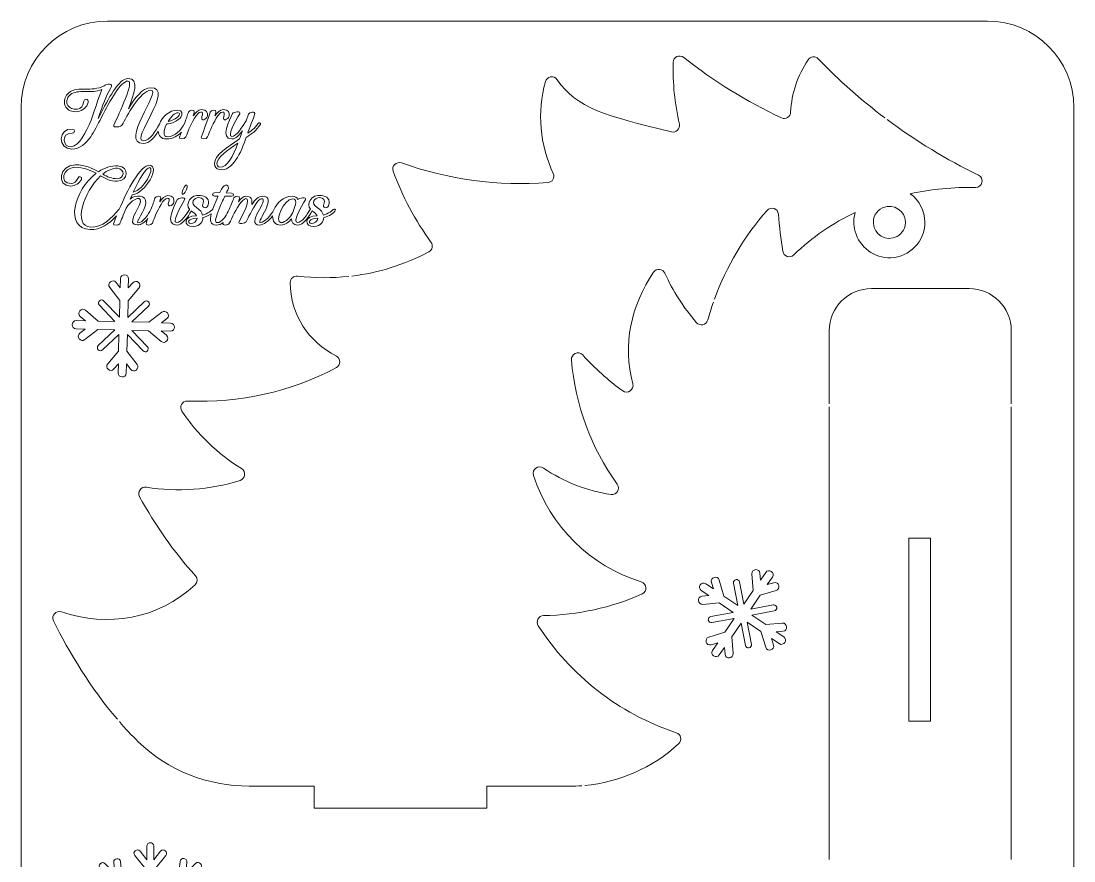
# Model space of a CAD drawing. Header units: inches. Extents: x -1113 to -961, y -121 to 82.
# Drawn here: x -1113.4 to -961, y -39.7 to 81.8 of the extents above; entities that cross this region are included whole.
import ezdxf

# ---------------------------------------------------------------- set-up
doc = ezdxf.new("R2010")
doc.units = ezdxf.units.IN
doc.header["$MEASUREMENT"] = 0
doc.layers.add('_U+0421_U+043B_U+043E_U+0439 1', color=7, linetype='Continuous')

# ---------------------------------------------------------------- blocks, each defined once
blk = doc.blocks.new('block 2')
at = {"layer": '_U+0421_U+043B_U+043E_U+0439 1', "color": 7, "lineweight": 5, "true_color": 0xffffff}
for points, knots in [([(-1106.03, 63.29), (-1104.84, 63.29), (-1103.94, 64.17), (-1103.29, 65.09), (-1102.82, 65.77), (-1102.29, 66.8), (-1101.71, 67.92), (-1100.46, 70.33), (-1099.01, 73.11), (-1097.88, 73.16), (-1096.93, 73.2), (-1099.17, 68.46), (-1099.94, 66.78), (-1100.16, 66.32), (-1098.85, 66.52), (-1098.72, 66.81), (-1098.18, 67.95), (-1096.1, 71.83), (-1094.57, 71.83), (-1092.98, 71.83), (-1099.2, 64.14), (-1095.67, 64.14), (-1094.76, 64.14), (-1094.08, 64.97), (-1093.52, 65.89), (-1093.48, 65.26), (-1093.11, 64.78), (-1092.3, 64.78), (-1091.38, 64.78), (-1090.68, 65.21), (-1090.14, 65.78), (-1090.25, 65.49), (-1090.35, 65.22), (-1090.43, 65.02), (-1090.56, 64.68), (-1089.66, 64.7), (-1089.51, 65.06), (-1089.32, 65.51), (-1089.2, 65.82), (-1089.07, 66.18), (-1088.62, 67.12), (-1087.92, 68.63), (-1087.36, 68.67), (-1087.03, 68.69), (-1087.03, 68.41), (-1087.18, 68.01), (-1087.43, 67.26), (-1086.5, 67.55), (-1086.4, 68.06), (-1086.31, 68.54), (-1086.48, 69.08), (-1087.26, 69.03), (-1087.7, 69), (-1088.1, 68.63), (-1088.45, 68.14), (-1088.4, 68.31), (-1088.33, 68.49), (-1088.3, 68.7), (-1088.22, 69.06), (-1089.02, 69.01), (-1089.15, 68.65), (-1089.27, 68.28), (-1089.48, 67.65), (-1089.71, 67), (-1090.21, 66.12), (-1091.03, 65.09), (-1092.17, 65.09), (-1092.88, 65.09), (-1092.74, 66.03), (-1092.28, 66.95), (-1091.67, 66.9), (-1090.58, 67.44), (-1090.24, 67.95), (-1089.92, 68.38), (-1090.02, 68.95), (-1090.7, 68.95), (-1091.98, 68.95), (-1092.96, 67.94), (-1093.34, 66.92), (-1093.92, 65.87), (-1094.71, 64.5), (-1095.69, 64.5), (-1097.62, 64.5), (-1091.01, 72.2), (-1094.6, 72.2), (-1095.77, 72.2), (-1096.97, 70.64), (-1097.83, 69.15), (-1097.09, 71.21), (-1096.11, 73.52), (-1097.89, 73.52), (-1099.25, 73.52), (-1100.72, 70.58), (-1102.02, 68.08), (-1102.02, 68.08), (-1102.19, 67.76), (-1102.19, 67.76), (-1101.5, 69.74), (-1101.11, 70.95), (-1100.4, 72.1), (-1099.87, 72.96), (-1101.05, 72.78), (-1101.33, 72.47), (-1102.26, 71.99), (-1103.21, 71.99), (-1104.08, 71.99), (-1104.52, 71.99), (-1104.93, 71.99), (-1105.3, 71.94), (-1106.23, 71.81), (-1106.78, 71.29), (-1107, 70.72), (-1107.07, 70.49), (-1107.11, 70.26), (-1107.1, 70.04), (-1107.07, 69.82), (-1107.01, 69.59), (-1106.88, 69.4), (-1106.59, 68.94), (-1106.02, 68.63), (-1105.17, 68.74), (-1104.45, 68.85), (-1103.81, 69.35), (-1103.67, 70.04), (-1103.55, 70.63), (-1104.27, 70.73), (-1104.35, 70.05), (-1104.39, 69.54), (-1104.67, 69.17), (-1105.2, 69.1), (-1105.89, 69), (-1106.36, 69.24), (-1106.58, 69.6), (-1106.67, 69.75), (-1106.72, 69.92), (-1106.74, 70.08), (-1106.75, 70.26), (-1106.73, 70.44), (-1106.66, 70.6), (-1106.49, 71.06), (-1106.04, 71.47), (-1105.27, 71.58), (-1104.92, 71.64), (-1104.52, 71.63), (-1104.1, 71.63), (-1103.33, 71.63), (-1102.49, 71.63), (-1101.66, 71.94), (-1102.26, 70.82), (-1103.79, 64.01), (-1106.09, 63.65), (-1107.32, 63.45), (-1107.63, 65.71), (-1105.98, 65.6), (-1105.56, 65.58), (-1105.49, 66.17), (-1105.94, 66.2), (-1108.03, 66.37), (-1108.12, 63.29), (-1106.03, 63.29)], [0, 0, 0, 0, 1, 1, 1, 2, 2, 2, 3, 3, 3, 4, 4, 4, 5, 5, 5, 6, 6, 6, 7, 7, 7, 8, 8, 8, 9, 9, 9, 10, 10, 10, 11, 11, 11, 12, 12, 12, 13, 13, 13, 14, 14, 14, 15, 15, 15, 16, 16, 16, 17, 17, 17, 18, 18, 18, 19, 19, 19, 20, 20, 20, 21, 21, 21, 22, 22, 22, 23, 23, 23, 24, 24, 24, 25, 25, 25, 26, 26, 26, 27, 27, 27, 28, 28, 28, 29, 29, 29, 30, 30, 30, 31, 31, 31, 32, 32, 32, 33, 33, 33, 34, 34, 34, 35, 35, 35, 36, 36, 36, 37, 37, 37, 38, 38, 38, 39, 39, 39, 40, 40, 40, 41, 41, 41, 42, 42, 42, 43, 43, 43, 44, 44, 44, 45, 45, 45, 46, 46, 46, 47, 47, 47, 48, 48, 48, 49, 49, 49, 50, 50, 50, 51, 51, 51, 52, 52, 52, 53, 53, 53, 53]), ([(-1090.66, 68.58), (-1090.27, 68.58), (-1090.42, 68.26), (-1090.57, 68.09), (-1090.87, 67.71), (-1091.6, 67.38), (-1092.08, 67.31), (-1091.67, 68), (-1091.1, 68.58), (-1090.66, 68.58)], [0, 0, 0, 0, 1, 1, 1, 2, 2, 2, 3, 3, 3, 3])]:
    blk.add_open_spline(points, degree=3, knots=knots, dxfattribs=at)
blk = doc.blocks.new('block 3')
at = {"layer": '_U+0421_U+043B_U+043E_U+0439 1', "color": 7, "lineweight": 5, "true_color": 0xffffff}
for points, knots in [([(-1082.85, 64.78), (-1082.25, 64.78), (-1081.82, 65.31), (-1081.32, 65.97), (-1081.51, 65.47), (-1081.66, 65.02), (-1081.75, 64.77), (-1083.53, 63.58), (-1085.38, 62.41), (-1085.36, 61.21), (-1085.36, 60.78), (-1085.16, 60.42), (-1084.64, 60.34), (-1082.76, 60.03), (-1081.53, 62.81), (-1080.76, 65), (-1080.09, 65.47), (-1079.24, 65.97), (-1078.73, 66.91), (-1078.63, 67.1), (-1078.95, 67.2), (-1079.07, 67.01), (-1079.52, 66.28), (-1080.2, 65.86), (-1080.56, 65.59), (-1080.39, 66.08), (-1079.67, 67.97), (-1079.56, 68.3), (-1079.37, 68.85), (-1080.34, 68.68), (-1080.45, 68.35), (-1080.45, 68.35), (-1080.78, 67.42), (-1080.78, 67.42), (-1081.28, 66.62), (-1082.23, 65.11), (-1082.85, 65.11), (-1083.59, 65.11), (-1082.34, 67.35), (-1081.72, 68.43), (-1081.45, 68.87), (-1082.65, 68.68), (-1082.76, 68.46), (-1083.21, 67.55), (-1084.62, 64.78), (-1082.85, 64.78)], [0, 0, 0, 0, 1, 1, 1, 2, 2, 2, 3, 3, 3, 4, 4, 4, 5, 5, 5, 6, 6, 6, 7, 7, 7, 8, 8, 8, 9, 9, 9, 10, 10, 10, 11, 11, 11, 12, 12, 12, 13, 13, 13, 14, 14, 14, 15, 15, 15, 15]), ([(-1084.59, 60.7), (-1084.9, 60.74), (-1085.01, 60.96), (-1085.01, 61.22), (-1085.01, 62.1), (-1083.53, 63.12), (-1081.97, 64.17), (-1082.64, 62.38), (-1083.55, 60.53), (-1084.59, 60.7)], [0, 0, 0, 0, 1, 1, 1, 2, 2, 2, 3, 3, 3, 3])]:
    blk.add_open_spline(points, degree=3, knots=knots, dxfattribs=at)
blk = doc.blocks.new('block 4')
at = {"layer": '_U+0421_U+043B_U+043E_U+0439 1', "color": 7, "lineweight": 5, "true_color": 0xffffff}
for points, knots in [([(-1104.64, 58.93), (-1104.47, 59.34), (-1105.03, 59.47), (-1105.17, 59.07), (-1105.33, 58.65), (-1105.69, 58.32), (-1106.13, 58.32), (-1107.84, 58.32), (-1107.37, 60.67), (-1105.57, 60.67), (-1104.25, 60.67), (-1103.33, 60.25), (-1102.5, 59.8), (-1105.65, 57.39), (-1107.2, 51.89), (-1103.36, 51.65), (-1101.88, 51.56), (-1100.6, 52.52), (-1099.57, 53.63), (-1099.75, 53.17), (-1099.89, 52.78), (-1099.99, 52.51), (-1100.11, 52.19), (-1099.19, 52.28), (-1099.09, 52.49), (-1098.9, 52.93), (-1098.55, 53.79), (-1098.14, 54.76), (-1097.59, 55.79), (-1095.97, 56.79), (-1096.1, 55.69), (-1096.22, 54.68), (-1098.34, 52.32), (-1096.49, 52.32), (-1095.97, 52.32), (-1095.45, 52.75), (-1095.02, 53.25), (-1095.12, 52.99), (-1095.2, 52.75), (-1095.27, 52.57), (-1095.41, 52.22), (-1094.51, 52.24), (-1094.36, 52.6), (-1094.17, 53.06), (-1094.05, 53.37), (-1093.92, 53.72), (-1093.47, 54.67), (-1092.77, 56.17), (-1092.2, 56.21), (-1091.88, 56.24), (-1091.88, 55.96), (-1092.03, 55.56), (-1092.28, 54.8), (-1091.35, 55.09), (-1091.25, 55.6), (-1091.16, 56.08), (-1091.33, 56.63), (-1092.1, 56.57), (-1092.55, 56.55), (-1092.95, 56.17), (-1093.29, 55.68), (-1093.25, 55.86), (-1093.18, 56.04), (-1093.15, 56.25), (-1093.07, 56.6), (-1093.87, 56.56), (-1094, 56.19), (-1094.12, 55.83), (-1094.33, 55.2), (-1094.56, 54.54), (-1094.93, 53.88), (-1095.74, 52.64), (-1096.44, 52.64), (-1096.82, 52.64), (-1095.43, 54.35), (-1095.31, 55.49), (-1095.16, 56.75), (-1096.92, 56.76), (-1097.58, 56.05), (-1097.58, 56.05), (-1097.3, 56.67), (-1097.3, 56.67), (-1095.23, 56.95), (-1093.29, 60.85), (-1094.7, 60.97), (-1096.09, 61.1), (-1098.02, 57.27), (-1099.17, 54.59), (-1100.21, 53.32), (-1101.64, 51.91), (-1103.3, 52.01), (-1105.97, 52.17), (-1104.3, 57.15), (-1101.85, 59.42), (-1101.11, 59.01), (-1100.4, 58.65), (-1099.46, 58.65), (-1097.78, 58.65), (-1097.65, 60.77), (-1099.34, 60.88), (-1100.35, 60.94), (-1101.31, 60.61), (-1102.17, 60.03), (-1103.07, 60.53), (-1104.06, 61.03), (-1105.54, 61.03), (-1107.8, 61.03), (-1108.36, 57.96), (-1106.15, 57.96), (-1105.55, 57.96), (-1104.88, 58.35), (-1104.64, 58.93)], [0, 0, 0, 0, 1, 1, 1, 2, 2, 2, 3, 3, 3, 4, 4, 4, 5, 5, 5, 6, 6, 6, 7, 7, 7, 8, 8, 8, 9, 9, 9, 10, 10, 10, 11, 11, 11, 12, 12, 12, 13, 13, 13, 14, 14, 14, 15, 15, 15, 16, 16, 16, 17, 17, 17, 18, 18, 18, 19, 19, 19, 20, 20, 20, 21, 21, 21, 22, 22, 22, 23, 23, 23, 24, 24, 24, 25, 25, 25, 26, 26, 26, 27, 27, 27, 28, 28, 28, 29, 29, 29, 30, 30, 30, 31, 31, 31, 32, 32, 32, 33, 33, 33, 34, 34, 34, 35, 35, 35, 36, 36, 36, 37, 37, 37, 37]), ([(-1099.41, 60.53), (-1098.33, 60.45), (-1098.35, 59.02), (-1099.43, 59.02), (-1100.25, 59.02), (-1100.89, 59.31), (-1101.55, 59.67), (-1100.86, 60.23), (-1100.12, 60.56), (-1099.41, 60.53)], [0, 0, 0, 0, 1, 1, 1, 2, 2, 2, 3, 3, 3, 3]), ([(-1094.73, 60.62), (-1094.01, 60.55), (-1095.56, 57.44), (-1097.12, 57.06), (-1096.24, 58.95), (-1095.29, 60.66), (-1094.73, 60.62)], [0, 0, 0, 0, 1, 1, 1, 2, 2, 2, 2])]:
    blk.add_open_spline(points, degree=3, knots=knots, dxfattribs=at)
blk = doc.blocks.new('block 5')
at = {"layer": '_U+0421_U+043B_U+043E_U+0439 1', "color": 7, "lineweight": 5, "true_color": 0xffffff}
for points, knots in [([(-1068.17, 54.56), (-1068.4, 54.27), (-1069.31, 53.8), (-1069.61, 53.76), (-1069.72, 54.12), (-1069.93, 54.5), (-1070.49, 54.83), (-1071.53, 55.48), (-1070.83, 56.31), (-1070.15, 56.29), (-1069.55, 56.29), (-1069.3, 55.92), (-1069.56, 55.34), (-1069.81, 54.82), (-1069.06, 54.58), (-1068.85, 55.11), (-1068.53, 55.97), (-1069.07, 56.54), (-1069.92, 56.61), (-1071.33, 56.75), (-1072.17, 55.42), (-1071.49, 54.59), (-1071.5, 54.58), (-1071.51, 54.57), (-1071.52, 54.56), (-1071.96, 53.85), (-1072.67, 52.66), (-1073.37, 52.66), (-1074.1, 52.66), (-1072.84, 54.92), (-1072.21, 55.98), (-1071.96, 56.4), (-1073.17, 56.22), (-1073.25, 56.05), (-1073.25, 56.05), (-1073.29, 55.97), (-1073.29, 55.97), (-1073.42, 56.35), (-1073.74, 56.49), (-1074.13, 56.49), (-1075.42, 56.49), (-1076.37, 55.52), (-1076.76, 54.51), (-1077.21, 53.79), (-1078.05, 52.67), (-1078.74, 52.67), (-1079.37, 52.67), (-1076.12, 56.49), (-1078.43, 56.49), (-1078.98, 56.49), (-1079.52, 55.95), (-1079.96, 55.28), (-1079.87, 55.96), (-1080.04, 56.49), (-1080.81, 56.49), (-1081.15, 56.49), (-1081.54, 56.14), (-1081.91, 55.65), (-1081.91, 55.65), (-1081.73, 56.17), (-1081.73, 56.17), (-1081.57, 56.6), (-1082.43, 56.56), (-1082.55, 56.24), (-1082.72, 55.82), (-1083.05, 55.05), (-1083.38, 54.29), (-1083.7, 53.65), (-1084.28, 52.66), (-1085, 52.66), (-1085.43, 52.66), (-1085.14, 53.61), (-1084.69, 54.67), (-1084.42, 55.31), (-1084.16, 55.87), (-1083.88, 56.51), (-1083.88, 56.51), (-1082.89, 56.51), (-1082.89, 56.51), (-1082.53, 56.39), (-1082.51, 56.91), (-1082.89, 56.91), (-1082.89, 56.91), (-1083.66, 56.96), (-1083.66, 56.96), (-1083.5, 57.32), (-1083.46, 57.37), (-1083.43, 57.43), (-1083.09, 58.13), (-1083.89, 58.43), (-1084.34, 57.53), (-1084.34, 57.53), (-1084.58, 57.03), (-1084.58, 57.03), (-1084.58, 57.03), (-1084.59, 57.01), (-1084.59, 57.01), (-1084.59, 57.01), (-1085.37, 57), (-1085.37, 57), (-1085.72, 57), (-1085.74, 56.51), (-1085.38, 56.51), (-1085.38, 56.51), (-1084.82, 56.51), (-1084.82, 56.51), (-1085.11, 55.89), (-1085.38, 55.3), (-1085.61, 54.67), (-1085.62, 54.63), (-1085.64, 54.6), (-1085.65, 54.56), (-1085.65, 54.56), (-1085.65, 54.56), (-1085.65, 54.56), (-1085.88, 54.27), (-1086.79, 53.8), (-1087.09, 53.76), (-1087.2, 54.12), (-1087.41, 54.5), (-1087.97, 54.83), (-1089.01, 55.48), (-1088.31, 56.31), (-1087.63, 56.29), (-1087.03, 56.29), (-1086.78, 55.92), (-1087.04, 55.34), (-1087.29, 54.82), (-1086.54, 54.58), (-1086.33, 55.11), (-1086.01, 55.97), (-1086.56, 56.54), (-1087.4, 56.61), (-1088.81, 56.75), (-1089.66, 55.42), (-1088.98, 54.59), (-1088.98, 54.58), (-1088.99, 54.57), (-1089, 54.56), (-1089.45, 53.85), (-1090.16, 52.66), (-1090.85, 52.66), (-1091.58, 52.66), (-1090.34, 54.89), (-1089.71, 55.97), (-1089.45, 56.41), (-1090.65, 56.22), (-1090.76, 56), (-1091.2, 55.09), (-1092.62, 52.3), (-1090.85, 52.3), (-1090.02, 52.3), (-1089.2, 53.49), (-1088.72, 54.35), (-1088.69, 54.33), (-1088.67, 54.31), (-1088.64, 54.29), (-1088.28, 54.08), (-1088.07, 53.85), (-1087.97, 53.64), (-1089.99, 53.71), (-1089.84, 52.01), (-1088.46, 52.11), (-1087.38, 52.18), (-1087.08, 52.86), (-1087.04, 53.4), (-1086.78, 53.45), (-1086.25, 53.65), (-1085.84, 53.92), (-1086.07, 53.01), (-1085.97, 52.3), (-1085.1, 52.3), (-1084.73, 52.3), (-1084.39, 52.45), (-1084.09, 52.68), (-1084.1, 52.67), (-1084.1, 52.65), (-1084.11, 52.64), (-1084.34, 52.14), (-1083.36, 52.28), (-1083.2, 52.61), (-1083, 53.01), (-1082.84, 53.34), (-1082.7, 53.64), (-1082.2, 54.56), (-1081.4, 56.14), (-1080.81, 56.14), (-1080.07, 56.14), (-1081.2, 53.9), (-1081.82, 52.82), (-1082.08, 52.38), (-1080.88, 52.57), (-1080.77, 52.79), (-1080.67, 52.99), (-1080.53, 53.29), (-1080.38, 53.62), (-1079.87, 54.52), (-1079.14, 56.13), (-1078.55, 56.13), (-1077.33, 56.13), (-1081.01, 52.31), (-1078.84, 52.31), (-1078.22, 52.31), (-1077.49, 52.95), (-1076.95, 53.63), (-1076.97, 52.89), (-1076.62, 52.3), (-1075.77, 52.3), (-1075.12, 52.3), (-1074.58, 52.74), (-1074.2, 53.23), (-1074.2, 52.69), (-1073.99, 52.3), (-1073.37, 52.3), (-1072.52, 52.3), (-1071.72, 53.49), (-1071.24, 54.35), (-1071.21, 54.33), (-1071.18, 54.31), (-1071.15, 54.29), (-1070.8, 54.08), (-1070.59, 53.85), (-1070.49, 53.64), (-1072.51, 53.71), (-1072.35, 52.01), (-1070.98, 52.11), (-1069.9, 52.18), (-1069.6, 52.86), (-1069.56, 53.4), (-1069.18, 53.47), (-1068.25, 53.86), (-1067.93, 54.3), (-1067.71, 54.61), (-1068.06, 54.7), (-1068.17, 54.56)], [0, 0, 0, 0, 1, 1, 1, 2, 2, 2, 3, 3, 3, 4, 4, 4, 5, 5, 5, 6, 6, 6, 7, 7, 7, 8, 8, 8, 9, 9, 9, 10, 10, 10, 11, 11, 11, 12, 12, 12, 13, 13, 13, 14, 14, 14, 15, 15, 15, 16, 16, 16, 17, 17, 17, 18, 18, 18, 19, 19, 19, 20, 20, 20, 21, 21, 21, 22, 22, 22, 23, 23, 23, 24, 24, 24, 25, 25, 25, 26, 26, 26, 27, 27, 27, 28, 28, 28, 29, 29, 29, 30, 30, 30, 31, 31, 31, 32, 32, 32, 33, 33, 33, 34, 34, 34, 35, 35, 35, 36, 36, 36, 37, 37, 37, 38, 38, 38, 39, 39, 39, 40, 40, 40, 41, 41, 41, 42, 42, 42, 43, 43, 43, 44, 44, 44, 45, 45, 45, 46, 46, 46, 47, 47, 47, 48, 48, 48, 49, 49, 49, 50, 50, 50, 51, 51, 51, 52, 52, 52, 53, 53, 53, 54, 54, 54, 55, 55, 55, 56, 56, 56, 57, 57, 57, 58, 58, 58, 59, 59, 59, 60, 60, 60, 61, 61, 61, 62, 62, 62, 63, 63, 63, 64, 64, 64, 65, 65, 65, 66, 66, 66, 67, 67, 67, 68, 68, 68, 69, 69, 69, 70, 70, 70, 71, 71, 71, 72, 72, 72, 73, 73, 73, 74, 74, 74, 75, 75, 75, 76, 76, 76, 77, 77, 77, 78, 78, 78, 78]), ([(-1073.63, 55.27), (-1073.78, 54.92), (-1073.93, 54.53), (-1074.04, 54.15), (-1074.36, 53.52), (-1074.99, 52.66), (-1075.77, 52.66), (-1076.74, 52.66), (-1075.32, 56.13), (-1074.09, 56.13), (-1073.56, 56.13), (-1073.54, 55.69), (-1073.63, 55.27)], [0, 0, 0, 0, 1, 1, 1, 2, 2, 2, 3, 3, 3, 4, 4, 4, 4]), ([(-1088.85, 52.55), (-1089.29, 52.55), (-1089.29, 53.3), (-1087.89, 53.3), (-1087.97, 52.83), (-1088.39, 52.55), (-1088.85, 52.55)], [0, 0, 0, 0, 1, 1, 1, 2, 2, 2, 2]), ([(-1071.36, 52.55), (-1071.81, 52.55), (-1071.81, 53.3), (-1070.41, 53.3), (-1070.49, 52.83), (-1070.91, 52.55), (-1071.36, 52.55)], [0, 0, 0, 0, 1, 1, 1, 2, 2, 2, 2])]:
    blk.add_open_spline(points, degree=3, knots=knots, dxfattribs=at)
blk = doc.blocks.new('block 9')
at = {"layer": '_U+0421_U+043B_U+043E_U+0439 1', "color": 7, "lineweight": 5, "true_color": 0xffffff}
for points, knots in [([(-1084.92, -46.86), (-1084.92, -46.86), (-1086.9, -46.86), (-1086.9, -46.86), (-1086.9, -46.86), (-1085.66, -45.87), (-1085.66, -45.87), (-1085.14, -45.46), (-1085.77, -44.69), (-1086.29, -45.1), (-1086.29, -45.1), (-1088.49, -46.89), (-1088.49, -46.89), (-1088.49, -46.89), (-1090.02, -46.89), (-1090.02, -46.89), (-1090.13, -45.95), (-1090.49, -45.13), (-1091.04, -44.44), (-1091.04, -44.44), (-1089.94, -43.35), (-1089.94, -43.35), (-1089.94, -43.35), (-1087.14, -43.05), (-1087.14, -43.05), (-1086.49, -42.96), (-1086.59, -41.98), (-1087.25, -42.06), (-1087.25, -42.06), (-1088.82, -42.22), (-1088.82, -42.22), (-1088.82, -42.22), (-1087.42, -40.82), (-1087.42, -40.82), (-1086.95, -40.36), (-1087.66, -39.64), (-1088.13, -40.11), (-1088.13, -40.11), (-1089.53, -41.51), (-1089.53, -41.51), (-1089.53, -41.51), (-1089.37, -39.94), (-1089.37, -39.94), (-1089.31, -39.29), (-1090.3, -39.18), (-1090.35, -39.84), (-1090.35, -39.84), (-1090.66, -42.63), (-1090.66, -42.63), (-1090.66, -42.63), (-1091.75, -43.73), (-1091.75, -43.73), (-1092.44, -43.18), (-1093.29, -42.83), (-1094.19, -42.72), (-1094.19, -42.72), (-1094.19, -41.18), (-1094.19, -41.18), (-1094.19, -41.18), (-1092.41, -38.98), (-1092.41, -38.98), (-1092, -38.46), (-1092.77, -37.83), (-1093.18, -38.35), (-1093.18, -38.35), (-1094.17, -39.59), (-1094.17, -39.59), (-1094.17, -39.59), (-1094.17, -37.61), (-1094.17, -37.61), (-1094.17, -36.95), (-1095.15, -36.95), (-1095.15, -37.61), (-1095.15, -37.61), (-1095.15, -39.59), (-1095.15, -39.59), (-1095.15, -39.59), (-1096.14, -38.35), (-1096.14, -38.35), (-1096.55, -37.83), (-1097.32, -38.46), (-1096.91, -38.98), (-1096.91, -38.98), (-1095.13, -41.18), (-1095.13, -41.18), (-1095.13, -41.18), (-1095.13, -42.74), (-1095.13, -42.74), (-1096.03, -42.85), (-1096.88, -43.21), (-1097.57, -43.76), (-1097.57, -43.76), (-1098.67, -42.66), (-1098.67, -42.66), (-1098.67, -42.66), (-1098.97, -39.86), (-1098.97, -39.86), (-1099.05, -39.2), (-1100.04, -39.31), (-1099.96, -39.97), (-1099.96, -39.97), (-1099.79, -41.54), (-1099.79, -41.54), (-1099.79, -41.54), (-1101.19, -40.14), (-1101.19, -40.14), (-1101.66, -39.67), (-1102.37, -40.38), (-1101.9, -40.85), (-1101.9, -40.85), (-1100.5, -42.25), (-1100.5, -42.25), (-1100.5, -42.25), (-1102.07, -42.08), (-1102.07, -42.08), (-1102.73, -42.03), (-1102.84, -43.02), (-1102.18, -43.07), (-1102.18, -43.07), (-1099.38, -43.37), (-1099.38, -43.37), (-1099.38, -43.37), (-1098.28, -44.47), (-1098.28, -44.47), (-1098.83, -45.16), (-1099.19, -45.98), (-1099.3, -46.91), (-1099.3, -46.91), (-1100.89, -46.91), (-1100.89, -46.91), (-1100.89, -46.91), (-1103.08, -45.13), (-1103.08, -45.13), (-1103.6, -44.72), (-1104.24, -45.49), (-1103.71, -45.9), (-1103.71, -45.9), (-1102.48, -46.89), (-1102.48, -46.89), (-1102.48, -46.89), (-1104.46, -46.89), (-1104.46, -46.89), (-1105.11, -46.89), (-1105.11, -47.87), (-1104.46, -47.87), (-1104.46, -47.87), (-1102.48, -47.87), (-1102.48, -47.87), (-1102.48, -47.87), (-1103.71, -48.86), (-1103.71, -48.86), (-1104.24, -49.27), (-1103.6, -50.04), (-1103.08, -49.63), (-1103.08, -49.63), (-1100.89, -47.85), (-1100.89, -47.85), (-1100.89, -47.85), (-1099.35, -47.85), (-1099.35, -47.85), (-1099.24, -48.75), (-1098.89, -49.6), (-1098.34, -50.29), (-1098.34, -50.29), (-1099.43, -51.39), (-1099.43, -51.39), (-1099.43, -51.39), (-1102.23, -51.69), (-1102.23, -51.69), (-1102.89, -51.77), (-1102.78, -52.76), (-1102.12, -52.68), (-1102.12, -52.68), (-1100.56, -52.51), (-1100.56, -52.51), (-1100.56, -52.51), (-1101.96, -53.91), (-1101.96, -53.91), (-1102.43, -54.38), (-1101.71, -55.09), (-1101.25, -54.62), (-1101.25, -54.62), (-1099.85, -53.22), (-1099.85, -53.22), (-1099.85, -53.22), (-1100.01, -54.79), (-1100.01, -54.79), (-1100.07, -55.45), (-1099.08, -55.56), (-1099.02, -54.9), (-1099.02, -54.9), (-1098.72, -52.1), (-1098.72, -52.1), (-1098.72, -52.1), (-1097.62, -51), (-1097.62, -51), (-1096.94, -51.55), (-1096.09, -51.91), (-1095.18, -52.02), (-1095.18, -52.02), (-1095.18, -53.55), (-1095.18, -53.55), (-1095.18, -53.55), (-1096.97, -55.75), (-1096.97, -55.75), (-1097.38, -56.27), (-1096.61, -56.9), (-1096.2, -56.38), (-1096.2, -56.38), (-1095.21, -55.14), (-1095.21, -55.14), (-1095.21, -55.14), (-1095.21, -57.12), (-1095.21, -57.12), (-1095.21, -57.78), (-1094.22, -57.78), (-1094.22, -57.12), (-1094.22, -57.12), (-1094.22, -55.14), (-1094.22, -55.14), (-1094.22, -55.14), (-1093.23, -56.38), (-1093.23, -56.38), (-1092.82, -56.9), (-1092.05, -56.27), (-1092.47, -55.75), (-1092.47, -55.75), (-1094.25, -53.55), (-1094.25, -53.55), (-1094.25, -53.55), (-1094.25, -52.02), (-1094.25, -52.02), (-1093.32, -51.91), (-1092.49, -51.55), (-1091.81, -51), (-1091.81, -51), (-1090.71, -52.1), (-1090.71, -52.1), (-1090.71, -52.1), (-1090.41, -54.9), (-1090.41, -54.9), (-1090.33, -55.56), (-1089.34, -55.45), (-1089.42, -54.79), (-1089.42, -54.79), (-1089.59, -53.22), (-1089.59, -53.22), (-1089.59, -53.22), (-1088.19, -54.62), (-1088.19, -54.62), (-1087.72, -55.09), (-1087.01, -54.38), (-1087.47, -53.91), (-1087.47, -53.91), (-1088.87, -52.51), (-1088.87, -52.51), (-1088.87, -52.51), (-1087.31, -52.68), (-1087.31, -52.68), (-1086.65, -52.73), (-1086.54, -51.74), (-1087.2, -51.69), (-1087.2, -51.69), (-1090, -51.39), (-1090, -51.39), (-1090, -51.39), (-1091.09, -50.29), (-1091.09, -50.29), (-1090.55, -49.6), (-1090.19, -48.75), (-1090.08, -47.85), (-1090.08, -47.85), (-1088.54, -47.85), (-1088.54, -47.85), (-1088.54, -47.85), (-1086.35, -49.63), (-1086.35, -49.63), (-1085.83, -50.04), (-1085.2, -49.27), (-1085.72, -48.86), (-1085.72, -48.86), (-1086.95, -47.87), (-1086.95, -47.87), (-1086.95, -47.87), (-1084.98, -47.87), (-1084.98, -47.87), (-1084.26, -47.85), (-1084.26, -46.86), (-1084.92, -46.86)], [0, 0, 0, 0, 1, 1, 1, 2, 2, 2, 3, 3, 3, 4, 4, 4, 5, 5, 5, 6, 6, 6, 7, 7, 7, 8, 8, 8, 9, 9, 9, 10, 10, 10, 11, 11, 11, 12, 12, 12, 13, 13, 13, 14, 14, 14, 15, 15, 15, 16, 16, 16, 17, 17, 17, 18, 18, 18, 19, 19, 19, 20, 20, 20, 21, 21, 21, 22, 22, 22, 23, 23, 23, 24, 24, 24, 25, 25, 25, 26, 26, 26, 27, 27, 27, 28, 28, 28, 29, 29, 29, 30, 30, 30, 31, 31, 31, 32, 32, 32, 33, 33, 33, 34, 34, 34, 35, 35, 35, 36, 36, 36, 37, 37, 37, 38, 38, 38, 39, 39, 39, 40, 40, 40, 41, 41, 41, 42, 42, 42, 43, 43, 43, 44, 44, 44, 45, 45, 45, 46, 46, 46, 47, 47, 47, 48, 48, 48, 49, 49, 49, 50, 50, 50, 51, 51, 51, 52, 52, 52, 53, 53, 53, 54, 54, 54, 55, 55, 55, 56, 56, 56, 57, 57, 57, 58, 58, 58, 59, 59, 59, 60, 60, 60, 61, 61, 61, 62, 62, 62, 63, 63, 63, 64, 64, 64, 65, 65, 65, 66, 66, 66, 67, 67, 67, 68, 68, 68, 69, 69, 69, 70, 70, 70, 71, 71, 71, 72, 72, 72, 73, 73, 73, 74, 74, 74, 75, 75, 75, 76, 76, 76, 77, 77, 77, 78, 78, 78, 79, 79, 79, 80, 80, 80, 81, 81, 81, 82, 82, 82, 83, 83, 83, 84, 84, 84, 85, 85, 85, 86, 86, 86, 87, 87, 87, 88, 88, 88, 89, 89, 89, 90, 90, 90, 91, 91, 91, 92, 92, 92, 93, 93, 93, 94, 94, 94, 95, 95, 95, 96, 96, 96, 96]), ([(-1095.18, -46.15), (-1095.18, -46.15), (-1096.91, -44.42), (-1096.91, -44.42), (-1096.42, -44.03), (-1095.84, -43.79), (-1095.18, -43.7), (-1095.18, -43.7), (-1095.18, -46.15), (-1095.18, -46.15)], [0, 0, 0, 0, 1, 1, 1, 2, 2, 2, 3, 3, 3, 3]), ([(-1094.19, -43.7), (-1093.54, -43.79), (-1092.96, -44.03), (-1092.47, -44.42), (-1092.47, -44.42), (-1094.19, -46.15), (-1094.19, -46.15), (-1094.19, -46.15), (-1094.19, -43.7), (-1094.19, -43.7)], [0, 0, 0, 0, 1, 1, 1, 2, 2, 2, 3, 3, 3, 3]), ([(-1097.62, -45.13), (-1097.62, -45.13), (-1095.9, -46.86), (-1095.9, -46.86), (-1095.9, -46.86), (-1098.34, -46.86), (-1098.34, -46.86), (-1098.26, -46.2), (-1098.01, -45.62), (-1097.62, -45.13)], [0, 0, 0, 0, 1, 1, 1, 2, 2, 2, 3, 3, 3, 3]), ([(-1093.48, -46.86), (-1093.48, -46.86), (-1091.75, -45.13), (-1091.75, -45.13), (-1091.37, -45.62), (-1091.12, -46.2), (-1091.04, -46.86), (-1091.04, -46.86), (-1093.48, -46.86), (-1093.48, -46.86)], [0, 0, 0, 0, 1, 1, 1, 2, 2, 2, 3, 3, 3, 3]), ([(-1098.34, -47.85), (-1098.34, -47.85), (-1095.9, -47.85), (-1095.9, -47.85), (-1095.9, -47.85), (-1097.62, -49.57), (-1097.62, -49.57), (-1098.01, -49.08), (-1098.26, -48.5), (-1098.34, -47.85)], [0, 0, 0, 0, 1, 1, 1, 2, 2, 2, 3, 3, 3, 3]), ([(-1095.18, -51), (-1095.84, -50.92), (-1096.42, -50.67), (-1096.91, -50.29), (-1096.91, -50.29), (-1095.18, -48.56), (-1095.18, -48.56), (-1095.18, -48.56), (-1095.18, -51), (-1095.18, -51)], [0, 0, 0, 0, 1, 1, 1, 2, 2, 2, 3, 3, 3, 3]), ([(-1094.19, -51), (-1094.19, -51), (-1094.19, -48.56), (-1094.19, -48.56), (-1094.19, -48.56), (-1092.47, -50.29), (-1092.47, -50.29), (-1092.96, -50.67), (-1093.54, -50.92), (-1094.19, -51)], [0, 0, 0, 0, 1, 1, 1, 2, 2, 2, 3, 3, 3, 3]), ([(-1091.75, -49.57), (-1091.75, -49.57), (-1093.48, -47.85), (-1093.48, -47.85), (-1093.48, -47.85), (-1091.04, -47.85), (-1091.04, -47.85), (-1091.12, -48.5), (-1091.37, -49.08), (-1091.75, -49.57)], [0, 0, 0, 0, 1, 1, 1, 2, 2, 2, 3, 3, 3, 3])]:
    blk.add_open_spline(points, degree=3, knots=knots, dxfattribs=at)

msp = doc.modelspace()

# ---------------------------------------------------------------- linework, layer by layer
at = {"layer": '_U+0421_U+043B_U+043E_U+0439 1', "color": 1, "lineweight": 5, "true_color": 0xff0000}
for points in [[(-996.38, -39.53), (-996.38, 26)], [(-970.04, -39.53), (-970.04, 26)], [(-984.88, 6.97), (-984.88, -19.49), (-981.71, -19.49), (-981.71, 6.97), (-984.88, 6.97)]]:
    msp.add_lwpolyline(points, dxfattribs=at)
for points, knots in [([(-973.49, -121.36), (-973.49, -121.36), (-1100.84, -121.36), (-1100.84, -121.36), (-1107.76, -121.36), (-1113.37, -115.75), (-1113.37, -108.83), (-1113.37, -108.83), (-1113.37, 69.32), (-1113.37, 69.32), (-1113.37, 76.24), (-1107.76, 81.84), (-1100.84, 81.84), (-1100.84, 81.84), (-973.49, 81.84), (-973.49, 81.84), (-966.57, 81.84), (-960.97, 76.24), (-960.97, 69.32), (-960.97, 69.32), (-960.97, -108.83), (-960.97, -108.83), (-960.97, -115.75), (-966.57, -121.36), (-973.49, -121.36)], [0, 0, 0, 0, 1, 1, 1, 2, 2, 2, 3, 3, 3, 4, 4, 4, 5, 5, 5, 6, 6, 6, 7, 7, 7, 8, 8, 8, 8]), ([(-1065.48, 44.93), (-1061.62, 45.4), (-1057.85, 46.56), (-1054.33, 48.45), (-1053.82, 48.72), (-1053.69, 49.37), (-1054.03, 49.83), (-1056.34, 53.02), (-1058.17, 56.46), (-1059.5, 60.1), (-1059.77, 60.84), (-1059.05, 61.58), (-1058.3, 61.31), (-1051.5, 58.9), (-1044.3, 57.93), (-1037.11, 58.45), (-1036.46, 58.5), (-1036.06, 59.19), (-1036.33, 59.78), (-1038.26, 63.97), (-1038.72, 68.6), (-1037.47, 73.07), (-1037.25, 73.85), (-1036.23, 74.02), (-1035.77, 73.35), (-1032.87, 69.17), (-1028.95, 68.17), (-1019.23, 65.81), (-1018.56, 65.64), (-1017.93, 66.24), (-1018.08, 66.92), (-1018.76, 69.92), (-1019.04, 72.92), (-1018.99, 75.86), (-1018.97, 76.65), (-1018.06, 77.07), (-1017.45, 76.58), (-1013.06, 73.11), (-1008.33, 70.19), (-1003.3, 67.83), (-1002.69, 67.54), (-1002, 67.99), (-1001.97, 68.67), (-1001.85, 71.4), (-1000.97, 73.98), (-999.44, 76.24), (-999.11, 76.74), (-998.4, 76.79), (-997.98, 76.36), (-994.96, 73.23), (-991.74, 70.39), (-988.36, 67.85)], [0, 0, 0, 0, 1, 1, 1, 2, 2, 2, 3, 3, 3, 4, 4, 4, 5, 5, 5, 6, 6, 6, 7, 7, 7, 8, 8, 8, 9, 9, 9, 10, 10, 10, 11, 11, 11, 12, 12, 12, 13, 13, 13, 14, 14, 14, 15, 15, 15, 16, 16, 16, 17, 17, 17, 17]), ([(-988.01, 67.58), (-983.82, 64.46), (-979.4, 61.78), (-974.8, 59.55), (-973.89, 59.1), (-974.21, 57.75), (-975.22, 57.76), (-978.43, 57.81), (-981.59, 57.51), (-984.65, 56.85), (-983.38, 55.92), (-982.54, 54.41), (-982.54, 52.7), (-982.54, 49.94), (-984.73, 47.68), (-987.47, 47.57), (-989.86, 47.47), (-992, 49.1), (-992.65, 51.4), (-992.92, 52.37), (-992.86, 53.3), (-992.61, 54.15), (-995.83, 52.61), (-998.83, 50.57), (-1001.53, 47.99), (-1002.08, 47.46), (-1002.99, 47.77), (-1003.11, 48.52), (-1003.4, 50.3), (-1003.61, 52.08), (-1003.74, 53.87), (-1003.8, 54.71), (-1004.83, 55.06), (-1005.38, 54.43), (-1008.68, 50.68), (-1011.27, 46.34), (-1013, 41.6)], [0, 0, 0, 0, 1, 1, 1, 2, 2, 2, 3, 3, 3, 4, 4, 4, 5, 5, 5, 6, 6, 6, 7, 7, 7, 8, 8, 8, 9, 9, 9, 10, 10, 10, 11, 11, 11, 12, 12, 12, 12]), ([(-988.01, 55), (-988.98, 54.87), (-989.78, 54.11), (-989.96, 53.15), (-990.28, 51.49), (-988.8, 50.07), (-987.15, 50.44), (-986.3, 50.64), (-985.61, 51.33), (-985.42, 52.18), (-985.06, 53.8), (-986.41, 55.22), (-988.01, 55)], [0, 0, 0, 0, 1, 1, 1, 2, 2, 2, 3, 3, 3, 4, 4, 4, 4]), ([(-1031.77, -28.82), (-1026.74, -28.35), (-1021.97, -26.25), (-1018.22, -22.81), (-1018.2, -22.79), (-1018.19, -22.78), (-1018.17, -22.76), (-1017.65, -22.28), (-1017.84, -21.41), (-1018.52, -21.18), (-1026.95, -18.39), (-1033.86, -12.86), (-1038.5, -5.7), (-1038.9, -5.08), (-1038.48, -4.25), (-1037.74, -4.23), (-1032.76, -4.13), (-1027.95, -3.08), (-1023.48, -1.1), (-1022.69, -0.75), (-1022.78, 0.4), (-1023.6, 0.66), (-1030.97, 2.95), (-1036.8, 8.67), (-1039.18, 16.07), (-1039.46, 16.92), (-1038.49, 17.64), (-1037.75, 17.13), (-1034.81, 15.13), (-1031.47, 13.83), (-1027.96, 13.3), (-1027.15, 13.17), (-1026.6, 14.11), (-1027.08, 14.78), (-1030.92, 20.14), (-1033.15, 26.33), (-1033.7, 32.77), (-1033.78, 33.66), (-1032.68, 34.17), (-1032.07, 33.5), (-1030.34, 31.6), (-1028.41, 29.86), (-1026.28, 28.31), (-1025.55, 27.77), (-1024.58, 28.46), (-1024.82, 29.33), (-1026.36, 34.96), (-1025.07, 40.71), (-1021.8, 45.49), (-1021.39, 46.09), (-1020.47, 46), (-1020.17, 45.33), (-1019.03, 42.8), (-1017.51, 40.38), (-1015.6, 38.18), (-1015.1, 37.61), (-1014.18, 37.84), (-1013.98, 38.57), (-1013.73, 39.44), (-1013.46, 40.3), (-1013.16, 41.15)], [0, 0, 0, 0, 1, 1, 1, 2, 2, 2, 3, 3, 3, 4, 4, 4, 5, 5, 5, 6, 6, 6, 7, 7, 7, 8, 8, 8, 9, 9, 9, 10, 10, 10, 11, 11, 11, 12, 12, 12, 13, 13, 13, 14, 14, 14, 15, 15, 15, 16, 16, 16, 17, 17, 17, 18, 18, 18, 19, 19, 19, 20, 20, 20, 20]), ([(-1099.43, -19.24), (-1103.26, -14.75), (-1106.43, -9.53), (-1108.66, -4.98), (-1109.02, -4.23), (-1108.3, -3.41), (-1107.51, -3.68), (-1100.84, -5.96), (-1093.55, -4.77), (-1088.16, 0.23), (-1087.79, 0.58), (-1087.78, 1.16), (-1088.13, 1.53), (-1091.26, 5.02), (-1093.97, 8.86), (-1096.2, 12.98), (-1096.57, 13.67), (-1096, 14.49), (-1095.22, 14.36), (-1090.72, 13.64), (-1086.09, 13.95), (-1081.66, 15.34), (-1080.88, 15.58), (-1080.77, 16.62), (-1081.46, 17.05), (-1084.94, 19.21), (-1087.86, 22.02), (-1090.09, 25.37), (-1090.52, 26), (-1090.04, 26.86), (-1089.27, 26.83), (-1081.71, 26.55), (-1074.37, 28.12), (-1067.73, 31.67), (-1067.07, 32.03), (-1067.06, 33), (-1067.73, 33.34), (-1071.74, 35.4), (-1074.39, 39.32), (-1074.4, 43.98), (-1074.4, 44.56), (-1073.9, 44.99), (-1073.33, 44.92), (-1070.85, 44.63), (-1068.38, 44.61), (-1065.93, 44.88)], [0, 0, 0, 0, 1, 1, 1, 2, 2, 2, 3, 3, 3, 4, 4, 4, 5, 5, 5, 6, 6, 6, 7, 7, 7, 8, 8, 8, 9, 9, 9, 10, 10, 10, 11, 11, 11, 12, 12, 12, 13, 13, 13, 14, 14, 14, 15, 15, 15, 15]), ([(-996.38, 26.44), (-996.38, 26.44), (-996.38, 37.02), (-996.38, 37.02), (-996.38, 40.39), (-993.64, 43.13), (-990.26, 43.13), (-990.26, 43.13), (-976.15, 43.13), (-976.15, 43.13), (-972.78, 43.13), (-970.04, 40.39), (-970.04, 37.02), (-970.04, 37.02), (-970.04, 26.44), (-970.04, 26.44)], [0, 0, 0, 0, 1, 1, 1, 2, 2, 2, 3, 3, 3, 4, 4, 4, 5, 5, 5, 5]), ([(-1099.14, -19.58), (-1098.26, -20.59), (-1097.35, -21.56), (-1096.41, -22.48), (-1092.12, -26.66), (-1086.32, -28.92), (-1080.33, -28.92), (-1080.33, -28.92), (-1070.95, -28.92), (-1070.95, -28.92), (-1070.95, -28.92), (-1070.95, -32.1), (-1070.95, -32.1), (-1070.95, -32.1), (-1045.94, -32.1), (-1045.94, -32.1), (-1045.94, -32.1), (-1045.94, -28.92), (-1045.94, -28.92), (-1045.94, -28.92), (-1033.95, -28.92), (-1033.95, -28.92), (-1033.37, -28.92), (-1032.79, -28.9), (-1032.21, -28.86)], [0, 0, 0, 0, 1, 1, 1, 2, 2, 2, 3, 3, 3, 4, 4, 4, 5, 5, 5, 6, 6, 6, 7, 7, 7, 8, 8, 8, 8])]:
    msp.add_open_spline(points, degree=3, knots=knots, dxfattribs=at)
at = {"layer": '_U+0421_U+043B_U+043E_U+0439 1', "color": 7, "lineweight": 5, "true_color": 0xffffff}
for points, knots in [([(-1087.28, 65.02), (-1086.94, 65.89), (-1086.25, 67.87), (-1086, 68.65), (-1085.88, 69.01), (-1085.08, 69.06), (-1085.15, 68.7), (-1085.19, 68.49), (-1085.25, 68.31), (-1085.3, 68.14), (-1084.95, 68.63), (-1084.55, 69), (-1084.11, 69.03), (-1083.33, 69.08), (-1083.16, 68.54), (-1083.25, 68.06), (-1083.35, 67.55), (-1084.29, 67.26), (-1084.03, 68.01), (-1083.89, 68.41), (-1083.89, 68.69), (-1084.21, 68.67), (-1084.78, 68.63), (-1085.48, 67.12), (-1085.92, 66.18), (-1086.05, 65.82), (-1086.18, 65.51), (-1086.37, 65.06), (-1086.51, 64.7), (-1087.41, 64.68), (-1087.28, 65.02)], [0, 0, 0, 0, 1, 1, 1, 2, 2, 2, 3, 3, 3, 4, 4, 4, 5, 5, 5, 6, 6, 6, 7, 7, 7, 8, 8, 8, 9, 9, 9, 10, 10, 10, 10]), ([(-1089.39, 58.1), (-1089.28, 58.05), (-1089.32, 57.7), (-1089.49, 57.34), (-1089.66, 56.96), (-1089.88, 56.69), (-1089.99, 56.75), (-1090.1, 56.79), (-1090.06, 57.14), (-1089.9, 57.52), (-1089.74, 57.89), (-1089.5, 58.15), (-1089.39, 58.1)], [0, 0, 0, 0, 1, 1, 1, 2, 2, 2, 3, 3, 3, 4, 4, 4, 4]), ([(-1104.86, 36.66), (-1104.86, 36.66), (-1104.07, 37.26), (-1104.07, 37.26), (-1104.07, 37.26), (-1105.39, 37.3), (-1105.39, 37.3), (-1106.16, 37.31), (-1106.13, 38.49), (-1105.36, 38.47), (-1105.36, 38.47), (-1104.05, 38.44), (-1104.05, 38.44), (-1104.05, 38.44), (-1104.8, 39.08), (-1104.8, 39.08), (-1105.36, 39.57), (-1104.62, 40.47), (-1104.03, 39.97), (-1104.03, 39.97), (-1102.2, 38.42), (-1102.2, 38.42), (-1102.2, 38.42), (-1099.78, 38.36), (-1099.78, 38.36), (-1099.78, 38.36), (-1102.05, 40.74), (-1102.05, 40.74), (-1102.21, 40.91), (-1102.2, 41.2), (-1102.03, 41.36), (-1101.86, 41.52), (-1101.57, 41.52), (-1101.41, 41.34), (-1101.41, 41.34), (-1099.14, 38.96), (-1099.14, 38.96), (-1099.14, 38.96), (-1099.08, 41.38), (-1099.08, 41.38), (-1099.08, 41.38), (-1100.54, 43.29), (-1100.54, 43.29), (-1101.01, 43.9), (-1100.08, 44.62), (-1099.61, 44.01), (-1099.61, 44.01), (-1099.01, 43.23), (-1099.01, 43.23), (-1099.01, 43.23), (-1098.98, 44.55), (-1098.98, 44.55), (-1098.96, 45.31), (-1097.79, 45.28), (-1097.8, 44.52), (-1097.8, 44.52), (-1097.84, 43.2), (-1097.84, 43.2), (-1097.84, 43.2), (-1097.19, 43.95), (-1097.19, 43.95), (-1096.95, 44.23), (-1096.59, 44.2), (-1096.38, 44), (-1096.14, 43.8), (-1096.06, 43.47), (-1096.3, 43.18), (-1096.3, 43.18), (-1097.86, 41.35), (-1097.86, 41.35), (-1097.86, 41.35), (-1097.92, 38.93), (-1097.92, 38.93), (-1097.92, 38.93), (-1095.54, 41.2), (-1095.54, 41.2), (-1095.36, 41.36), (-1095.08, 41.36), (-1094.91, 41.18), (-1094.75, 41.01), (-1094.76, 40.72), (-1094.93, 40.56), (-1094.93, 40.56), (-1097.31, 38.29), (-1097.31, 38.29), (-1097.31, 38.29), (-1094.89, 38.23), (-1094.89, 38.23), (-1094.89, 38.23), (-1092.98, 39.7), (-1092.98, 39.7), (-1092.69, 39.93), (-1092.36, 39.8), (-1092.17, 39.58), (-1091.98, 39.36), (-1091.97, 39), (-1092.26, 38.77), (-1092.26, 38.77), (-1093.05, 38.16), (-1093.05, 38.16), (-1093.05, 38.16), (-1091.73, 38.13), (-1091.73, 38.13), (-1090.96, 38.11), (-1090.99, 36.94), (-1091.76, 36.96), (-1091.76, 36.96), (-1093.07, 36.99), (-1093.07, 36.99), (-1093.07, 36.99), (-1092.32, 36.35), (-1092.32, 36.35), (-1091.76, 35.85), (-1092.5, 34.96), (-1093.09, 35.46), (-1093.09, 35.46), (-1094.92, 37.01), (-1094.92, 37.01), (-1094.92, 37.01), (-1097.34, 37.07), (-1097.34, 37.07), (-1097.34, 37.07), (-1095.07, 34.69), (-1095.07, 34.69), (-1094.91, 34.52), (-1094.92, 34.23), (-1095.09, 34.07), (-1095.26, 33.9), (-1095.55, 33.91), (-1095.71, 34.08), (-1095.71, 34.08), (-1097.98, 36.46), (-1097.98, 36.46), (-1097.98, 36.46), (-1098.04, 34.04), (-1098.04, 34.04), (-1098.04, 34.04), (-1096.58, 32.14), (-1096.58, 32.14), (-1096.11, 31.53), (-1097.04, 30.81), (-1097.5, 31.42), (-1097.5, 31.42), (-1098.11, 32.2), (-1098.11, 32.2), (-1098.11, 32.2), (-1098.14, 30.88), (-1098.14, 30.88), (-1098.15, 30.5), (-1098.47, 30.31), (-1098.75, 30.32), (-1099.04, 30.33), (-1099.33, 30.53), (-1099.32, 30.91), (-1099.32, 30.91), (-1099.28, 32.23), (-1099.28, 32.23), (-1099.28, 32.23), (-1099.93, 31.48), (-1099.93, 31.48), (-1100.17, 31.2), (-1100.53, 31.23), (-1100.74, 31.43), (-1100.98, 31.62), (-1101.06, 31.96), (-1100.82, 32.24), (-1100.82, 32.24), (-1099.26, 34.07), (-1099.26, 34.07), (-1099.26, 34.07), (-1099.2, 36.49), (-1099.2, 36.49), (-1099.2, 36.49), (-1101.58, 34.23), (-1101.58, 34.23), (-1101.76, 34.06), (-1102.04, 34.07), (-1102.21, 34.24), (-1102.37, 34.41), (-1102.36, 34.7), (-1102.19, 34.87), (-1102.19, 34.87), (-1099.81, 37.13), (-1099.81, 37.13), (-1099.81, 37.13), (-1102.23, 37.19), (-1102.23, 37.19), (-1102.23, 37.19), (-1104.14, 35.73), (-1104.14, 35.73), (-1104.43, 35.5), (-1104.76, 35.63), (-1104.95, 35.85), (-1105.13, 36.07), (-1105.15, 36.43), (-1104.86, 36.66)], [0, 0, 0, 0, 1, 1, 1, 2, 2, 2, 3, 3, 3, 4, 4, 4, 5, 5, 5, 6, 6, 6, 7, 7, 7, 8, 8, 8, 9, 9, 9, 10, 10, 10, 11, 11, 11, 12, 12, 12, 13, 13, 13, 14, 14, 14, 15, 15, 15, 16, 16, 16, 17, 17, 17, 18, 18, 18, 19, 19, 19, 20, 20, 20, 21, 21, 21, 22, 22, 22, 23, 23, 23, 24, 24, 24, 25, 25, 25, 26, 26, 26, 27, 27, 27, 28, 28, 28, 29, 29, 29, 30, 30, 30, 31, 31, 31, 32, 32, 32, 33, 33, 33, 34, 34, 34, 35, 35, 35, 36, 36, 36, 37, 37, 37, 38, 38, 38, 39, 39, 39, 40, 40, 40, 41, 41, 41, 42, 42, 42, 43, 43, 43, 44, 44, 44, 45, 45, 45, 46, 46, 46, 47, 47, 47, 48, 48, 48, 49, 49, 49, 50, 50, 50, 51, 51, 51, 52, 52, 52, 53, 53, 53, 54, 54, 54, 55, 55, 55, 56, 56, 56, 57, 57, 57, 58, 58, 58, 59, 59, 59, 60, 60, 60, 61, 61, 61, 62, 62, 62, 63, 63, 63, 64, 64, 64, 65, 65, 65, 65]), ([(-1003.64, -8.29), (-1003.64, -8.29), (-1004.73, -7.54), (-1004.73, -7.54), (-1004.73, -7.54), (-1004.44, -8.49), (-1004.44, -8.49), (-1004.24, -9.21), (-1005.35, -9.56), (-1005.57, -8.82), (-1005.57, -8.82), (-1006.27, -6.52), (-1006.27, -6.52), (-1006.27, -6.52), (-1008.27, -5.16), (-1008.27, -5.16), (-1008.27, -5.16), (-1007.65, -8.39), (-1007.65, -8.39), (-1007.61, -8.62), (-1007.77, -8.86), (-1008.01, -8.9), (-1008.24, -8.95), (-1008.48, -8.79), (-1008.52, -8.55), (-1008.52, -8.55), (-1009.13, -5.32), (-1009.13, -5.32), (-1009.13, -5.32), (-1010.5, -7.32), (-1010.5, -7.32), (-1010.5, -7.32), (-1010.3, -9.72), (-1010.3, -9.72), (-1010.24, -10.48), (-1011.41, -10.58), (-1011.47, -9.82), (-1011.47, -9.82), (-1011.55, -8.83), (-1011.55, -8.83), (-1011.55, -8.83), (-1012.3, -9.92), (-1012.3, -9.92), (-1012.51, -10.24), (-1012.88, -10.22), (-1013.12, -10.06), (-1013.35, -9.9), (-1013.48, -9.58), (-1013.27, -9.26), (-1013.27, -9.26), (-1012.53, -8.17), (-1012.53, -8.17), (-1012.53, -8.17), (-1013.47, -8.46), (-1013.47, -8.46), (-1013.83, -8.56), (-1014.12, -8.34), (-1014.19, -8.06), (-1014.28, -7.76), (-1014.17, -7.43), (-1013.81, -7.33), (-1013.81, -7.33), (-1011.51, -6.63), (-1011.51, -6.63), (-1011.51, -6.63), (-1010.14, -4.63), (-1010.14, -4.63), (-1010.14, -4.63), (-1013.37, -5.25), (-1013.37, -5.25), (-1013.61, -5.29), (-1013.84, -5.13), (-1013.89, -4.89), (-1013.93, -4.66), (-1013.77, -4.42), (-1013.54, -4.38), (-1013.54, -4.38), (-1010.31, -3.77), (-1010.31, -3.77), (-1010.31, -3.77), (-1012.31, -2.4), (-1012.31, -2.4), (-1012.31, -2.4), (-1014.7, -2.6), (-1014.7, -2.6), (-1015.07, -2.63), (-1015.28, -2.35), (-1015.32, -2.06), (-1015.36, -1.77), (-1015.18, -1.46), (-1014.8, -1.43), (-1014.8, -1.43), (-1013.82, -1.34), (-1013.82, -1.34), (-1013.82, -1.34), (-1014.91, -0.6), (-1014.91, -0.6), (-1015.54, -0.17), (-1014.88, 0.8), (-1014.25, 0.37), (-1014.25, 0.37), (-1013.16, -0.37), (-1013.16, -0.37), (-1013.16, -0.37), (-1013.44, 0.57), (-1013.44, 0.57), (-1013.64, 1.29), (-1012.54, 1.64), (-1012.31, 0.91), (-1012.31, 0.91), (-1011.62, -1.39), (-1011.62, -1.39), (-1011.62, -1.39), (-1009.62, -2.76), (-1009.62, -2.76), (-1009.62, -2.76), (-1010.23, 0.47), (-1010.23, 0.47), (-1010.27, 0.71), (-1010.11, 0.94), (-1009.88, 0.99), (-1009.64, 1.03), (-1009.41, 0.87), (-1009.36, 0.64), (-1009.36, 0.64), (-1008.75, -2.59), (-1008.75, -2.59), (-1008.75, -2.59), (-1007.39, -0.59), (-1007.39, -0.59), (-1007.39, -0.59), (-1007.58, 1.8), (-1007.58, 1.8), (-1007.64, 2.57), (-1006.47, 2.67), (-1006.41, 1.9), (-1006.41, 1.9), (-1006.33, 0.92), (-1006.33, 0.92), (-1006.33, 0.92), (-1005.58, 2.01), (-1005.58, 2.01), (-1005.15, 2.64), (-1004.18, 1.98), (-1004.61, 1.35), (-1004.61, 1.35), (-1005.36, 0.26), (-1005.36, 0.26), (-1005.36, 0.26), (-1004.41, 0.54), (-1004.41, 0.54), (-1004.05, 0.64), (-1003.77, 0.42), (-1003.7, 0.14), (-1003.61, -0.15), (-1003.72, -0.49), (-1004.08, -0.59), (-1004.08, -0.59), (-1006.38, -1.28), (-1006.38, -1.28), (-1006.38, -1.28), (-1007.74, -3.28), (-1007.74, -3.28), (-1007.74, -3.28), (-1004.51, -2.67), (-1004.51, -2.67), (-1004.28, -2.63), (-1004.04, -2.79), (-1003.99, -3.02), (-1003.95, -3.26), (-1004.11, -3.49), (-1004.35, -3.54), (-1004.35, -3.54), (-1007.58, -4.15), (-1007.58, -4.15), (-1007.58, -4.15), (-1005.58, -5.51), (-1005.58, -5.51), (-1005.58, -5.51), (-1003.18, -5.32), (-1003.18, -5.32), (-1002.81, -5.28), (-1002.6, -5.57), (-1002.56, -5.86), (-1002.52, -6.14), (-1002.71, -6.45), (-1003.08, -6.49), (-1003.08, -6.49), (-1004.06, -6.57), (-1004.06, -6.57), (-1004.06, -6.57), (-1002.98, -7.31), (-1002.98, -7.31), (-1002.34, -7.75), (-1003, -8.72), (-1003.64, -8.29)], [0, 0, 0, 0, 1, 1, 1, 2, 2, 2, 3, 3, 3, 4, 4, 4, 5, 5, 5, 6, 6, 6, 7, 7, 7, 8, 8, 8, 9, 9, 9, 10, 10, 10, 11, 11, 11, 12, 12, 12, 13, 13, 13, 14, 14, 14, 15, 15, 15, 16, 16, 16, 17, 17, 17, 18, 18, 18, 19, 19, 19, 20, 20, 20, 21, 21, 21, 22, 22, 22, 23, 23, 23, 24, 24, 24, 25, 25, 25, 26, 26, 26, 27, 27, 27, 28, 28, 28, 29, 29, 29, 30, 30, 30, 31, 31, 31, 32, 32, 32, 33, 33, 33, 34, 34, 34, 35, 35, 35, 36, 36, 36, 37, 37, 37, 38, 38, 38, 39, 39, 39, 40, 40, 40, 41, 41, 41, 42, 42, 42, 43, 43, 43, 44, 44, 44, 45, 45, 45, 46, 46, 46, 47, 47, 47, 48, 48, 48, 49, 49, 49, 50, 50, 50, 51, 51, 51, 52, 52, 52, 53, 53, 53, 54, 54, 54, 55, 55, 55, 56, 56, 56, 57, 57, 57, 58, 58, 58, 59, 59, 59, 60, 60, 60, 61, 61, 61, 62, 62, 62, 63, 63, 63, 64, 64, 64, 65, 65, 65, 65])]:
    msp.add_open_spline(points, degree=3, knots=knots, dxfattribs=at)

# ---------------------------------------------------------------- block references
at = {"layer": '_U+0421_U+043B_U+043E_U+0439 1'}
for name in ['block 2', 'block 3', 'block 4', 'block 5', 'block 9']:
    msp.add_blockref(name, (0, 0), dxfattribs=at)

doc.saveas('drawing.dxf')
